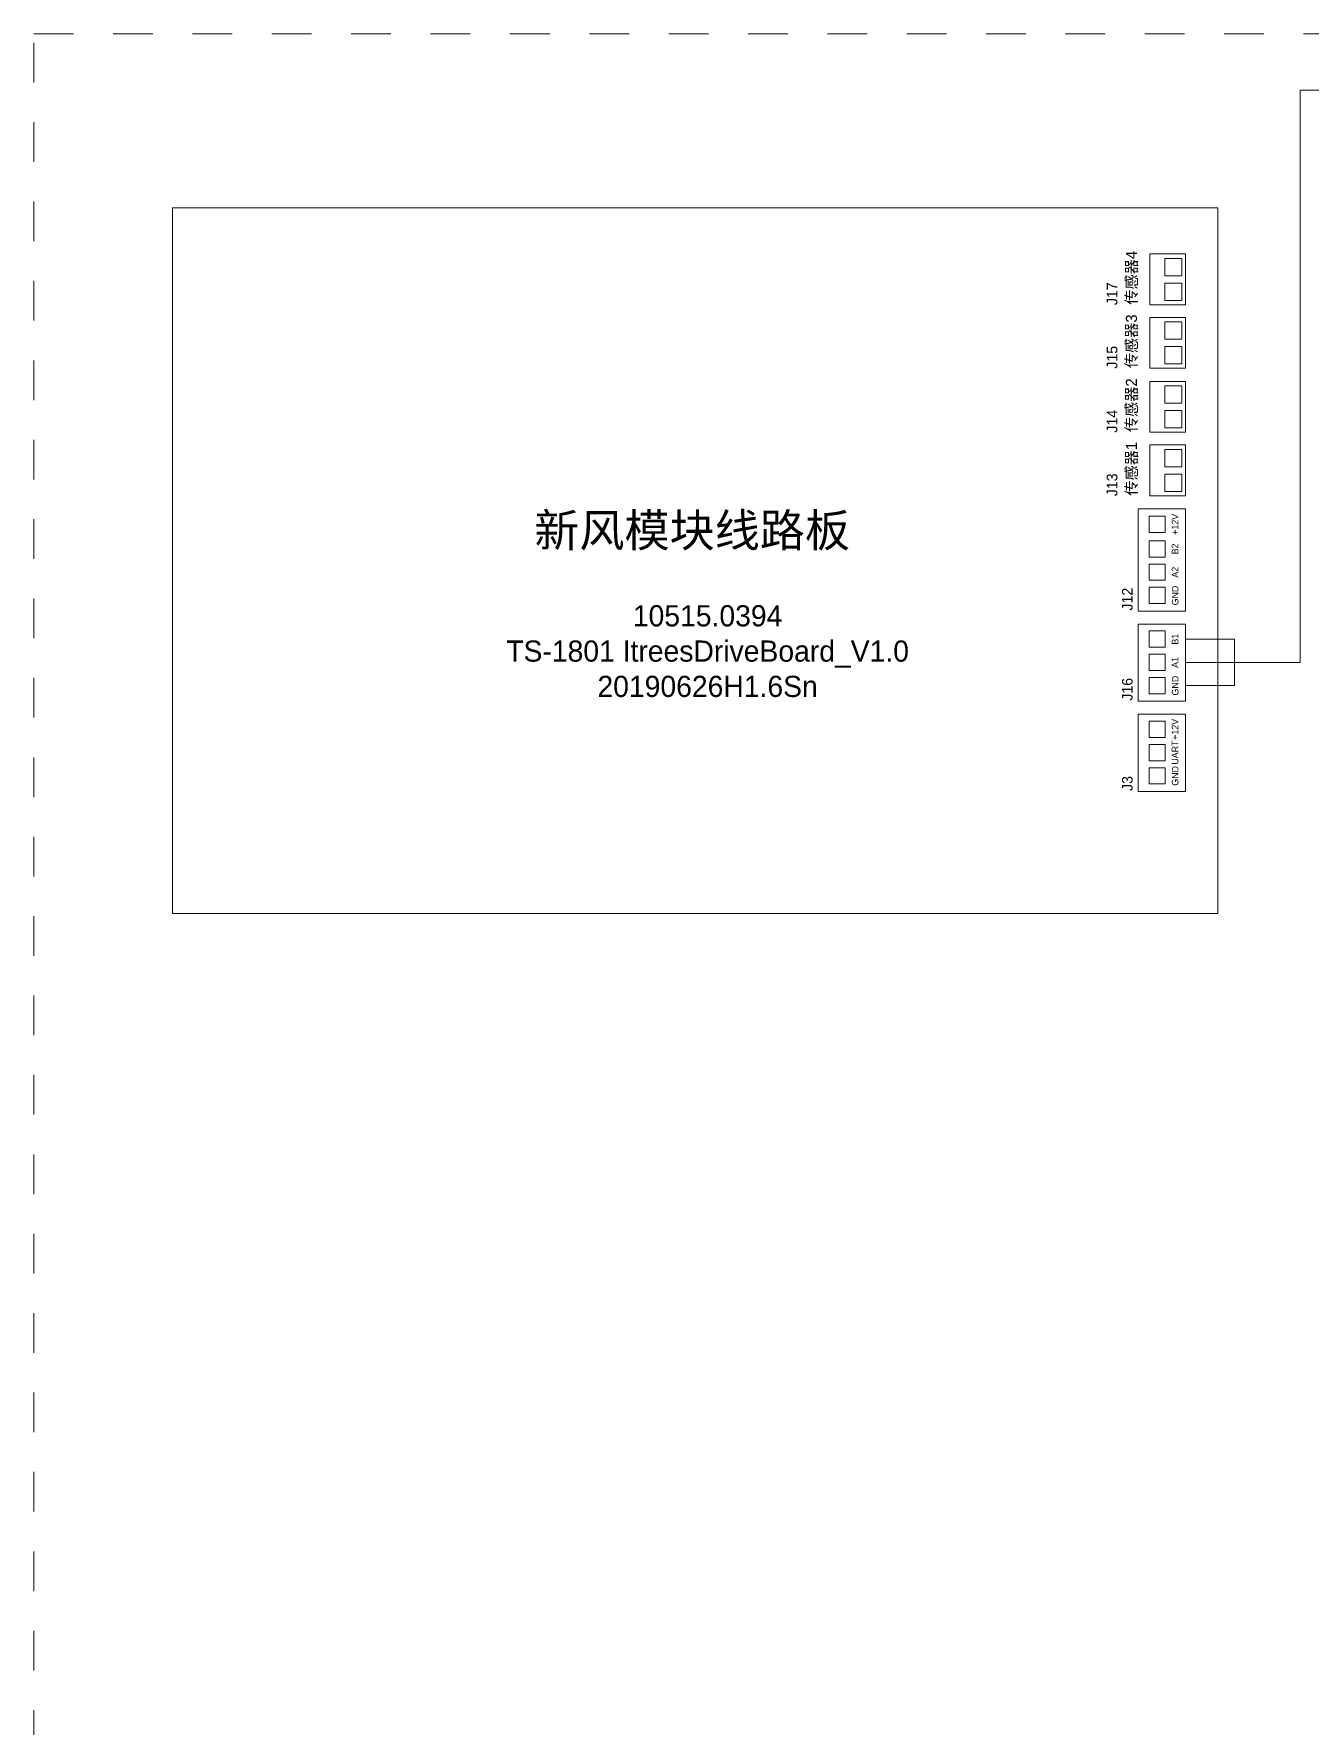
# Model space of a CAD drawing. Header units: millimetres. Extents: x 206 to 1899, y -454 to 296.
# Drawn here: x 1275.2 to 1371.7, y -285 to -157.1 of the extents above; entities that cross this region are included whole.
import ezdxf

# ---------------------------------------------------------------- set-up
doc = ezdxf.new("R2010")
doc.units = ezdxf.units.MM
doc.linetypes.add('HIDDEN', pattern=[0.2, 0.1, -0.1])
doc.layers.add('标注层', color=2, linetype='Continuous', lineweight=15)
doc.layers.add('细实线', color=7, linetype='Continuous', lineweight=15)
doc.styles.add('微软雅黑M', font='思源黑体M_1.ttf', dxfattribs={"height": 1})
doc.styles.add('长仿宋', font='', dxfattribs={"height": 3.5})
doc.styles.get('长仿宋').set_extended_font_data('仿宋_GB2312')

msp = doc.modelspace()

# ---------------------------------------------------------------- linework, layer by layer
at = {"layer": '细实线', "lineweight": 9}
for p, q in [((1370.97, -204.61), (1370.97, -161.36)), ((1370.97, -161.36), (1518.94, -161.36)), ((1362.31, -202.84), (1366.01, -202.84)), ((1366.01, -202.84), (1366.01, -206.36)), ((1362.31, -204.61), (1370.97, -204.61)), ((1362.31, -206.36), (1366.01, -206.36))]:
    msp.add_line(p, q, dxfattribs=at)
at = {"layer": '细实线', "linetype": 'HIDDEN', "lineweight": 9, "ltscale": 30}
msp.add_lwpolyline([(1275.24, -157.11), (1522.32, -157.11), (1522.32, -358.78), (1275.24, -358.78)], close=True, dxfattribs=at)
at = {"layer": '细实线', "color": 3, "lineweight": 9}
msp.add_lwpolyline([(1285.72, -170.26), (1364.76, -170.26), (1364.76, -223.59), (1285.72, -223.59)], close=True, dxfattribs=at)
at = {"layer": '细实线', "lineweight": 9}
for points in [[(1359.61, -173.74), (1359.61, -177.58), (1362.31, -177.58), (1362.31, -173.74)], [(1360.74, -174.07), (1360.74, -175.38), (1362.02, -175.38), (1362.02, -174.07)], [(1360.74, -175.94), (1360.74, -177.25), (1362.02, -177.25), (1362.02, -175.94)], [(1359.61, -178.54), (1359.61, -182.38), (1362.31, -182.38), (1362.31, -178.54)], [(1360.74, -178.88), (1360.74, -180.18), (1362.02, -180.18), (1362.02, -178.88)], [(1360.74, -180.74), (1360.74, -182.05), (1362.02, -182.05), (1362.02, -180.74)], [(1359.61, -183.37), (1359.61, -187.21), (1362.31, -187.21), (1362.31, -183.37)], [(1360.74, -183.71), (1360.74, -185.02), (1362.02, -185.02), (1362.02, -183.71)], [(1360.74, -185.58), (1360.74, -186.89), (1362.02, -186.89), (1362.02, -185.58)], [(1359.61, -188.17), (1359.61, -192.02), (1362.31, -192.02), (1362.31, -188.17)], [(1360.74, -188.51), (1360.74, -189.82), (1362.02, -189.82), (1362.02, -188.51)], [(1360.74, -190.38), (1360.74, -191.69), (1362.02, -191.69), (1362.02, -190.38)], [(1358.74, -200.72), (1358.74, -193), (1362.31, -193), (1362.31, -200.72)], [(1359.56, -194.78), (1359.56, -193.55), (1360.76, -193.55), (1360.76, -194.78)], [(1359.56, -196.64), (1359.56, -195.41), (1360.76, -195.41), (1360.76, -196.64)], [(1359.56, -198.4), (1359.56, -197.18), (1360.76, -197.18), (1360.76, -198.4)], [(1359.56, -200.16), (1359.56, -198.93), (1360.76, -198.93), (1360.76, -200.16)], [(1358.74, -207.53), (1358.74, -201.71), (1362.31, -201.71), (1362.31, -207.53)], [(1359.56, -203.46), (1359.56, -202.23), (1360.76, -202.23), (1360.76, -203.46)], [(1359.56, -205.22), (1359.56, -203.99), (1360.76, -203.99), (1360.76, -205.22)], [(1359.56, -206.97), (1359.56, -205.74), (1360.76, -205.74), (1360.76, -206.97)], [(1358.74, -214.35), (1358.74, -208.52), (1362.31, -208.52), (1362.31, -214.35)], [(1359.56, -210.27), (1359.56, -209.04), (1360.76, -209.04), (1360.76, -210.27)], [(1359.56, -212.03), (1359.56, -210.81), (1360.76, -210.81), (1360.76, -212.03)], [(1359.56, -213.79), (1359.56, -212.56), (1360.76, -212.56), (1360.76, -213.79)]]:
    msp.add_lwpolyline(points, close=True, dxfattribs=at)

# ---------------------------------------------------------------- texts
at = {"layer": '标注层', "color": 0, "lineweight": 9, "rotation": 90}
for s, width, gutter_width, insert, char_height, attachment_point, style in [('{\\f思源黑体M|b0|i0|c134|p34;传感器4}', 9.7769, 21, (1357.8, -177.57), 0.84, 1, '长仿宋'), ('J17', 8.1474, 17.5, (1356.36, -177.61), 0.8, 1, '微软雅黑M'), ('{\\f思源黑体M|b0|i0|c134|p34;传感器3}', 9.7769, 21, (1357.8, -182.37), 0.84, 1, '长仿宋'), ('J15', 8.1474, 17.5, (1356.36, -182.41), 0.8, 1, '微软雅黑M'), ('{\\f思源黑体M|b0|i0|c134|p34;传感器2}', 9.7769, 21, (1357.8, -187.2), 0.84, 1, '长仿宋'), ('J14', 8.1474, 17.5, (1356.36, -187.24), 0.8, 1, '微软雅黑M'), ('{\\f思源黑体M|b0|i0|c134|p34;传感器1}', 9.7769, 21, (1357.8, -192), 0.84, 1, '长仿宋'), ('J13', 8.1474, 17.5, (1356.36, -192.05), 0.8, 1, '微软雅黑M'), ('{\\f思源黑体M|b0|i0|c134|p34;+12V}', 2.1907, 21, (1361.52, -194.17), 0.5, 5, '长仿宋'), ('{\\f思源黑体M|b0|i0|c134|p34;B2}', 2.1907, 21, (1361.52, -196.03), 0.5, 5, '长仿宋'), ('{\\f思源黑体M|b0|i0|c134|p34;A2}', 2.1907, 21, (1361.52, -197.79), 0.5, 5, '长仿宋'), ('J12', 8.1474, 17.5, (1357.51, -200.69), 0.8, 1, '微软雅黑M'), ('{\\f思源黑体M|b0|i0|c134|p34;GND}', 2.1907, 21, (1361.53, -199.55), 0.5, 5, '长仿宋'), ('{\\f思源黑体M|b0|i0|c134|p34;B1}', 2.1907, 21, (1361.52, -202.85), 0.5, 5, '长仿宋'), ('{\\f思源黑体M|b0|i0|c134|p34;A1}', 2.1907, 21, (1361.52, -204.61), 0.5, 5, '长仿宋'), ('J16', 8.1474, 17.5, (1357.51, -207.5), 0.8, 1, '微软雅黑M'), ('{\\f思源黑体M|b0|i0|c134|p34;GND}', 2.1907, 21, (1361.53, -206.36), 0.5, 5, '长仿宋'), ('{\\f思源黑体M|b0|i0|c134|p34;+12V}', 2.1907, 21, (1361.52, -209.66), 0.5, 5, '长仿宋'), ('{\\f思源黑体M|b0|i0|c134|p34;UART}', 2.1907, 21, (1361.52, -211.42), 0.5, 5, '长仿宋'), ('J3', 8.1474, 17.5, (1357.51, -214.32), 0.8, 1, '微软雅黑M'), ('{\\f思源黑体M|b0|i0|c134|p34;GND}', 2.1907, 21, (1361.53, -213.18), 0.5, 5, '长仿宋')]:
    msp.add_mtext_dynamic_manual_height_columns(s, width=width, gutter_width=gutter_width, heights=[0], dxfattribs=dict(at, insert=insert, char_height=char_height, attachment_point=attachment_point, style=style))
at = {"layer": '标注层', "color": 0, "lineweight": 9, "insert": (1325.01, -194.76), "char_height": 2.5, "width": 40.223, "attachment_point": 5, "style": '微软雅黑M'}
msp.add_mtext('新风模块线路板', dxfattribs=at)
at = {"layer": '标注层', "color": 0, "lineweight": 9, "insert": (1326.18, -203.76), "char_height": 1.6, "attachment_point": 5, "style": '长仿宋'}
msp.add_mtext_dynamic_manual_height_columns('{\\f思源黑体M|b0|i0|c134|p34;10515.0394\\PTS-1801 ItreesDriveBoard_V1.0\\P20190626H1.6Sn}', width=83.0504, gutter_width=17.5, heights=[0], dxfattribs=at)

doc.saveas('drawing.dxf')
